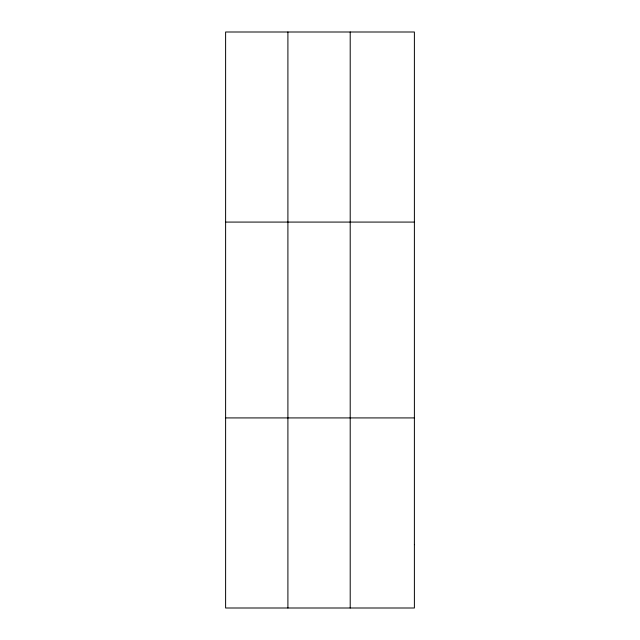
<?xml version="1.0" encoding="UTF-8"?>
<svg xmlns="http://www.w3.org/2000/svg" width="640" height="640" viewBox="0 0 640 640"><rect width="100%" height="100%" fill="white"/><g stroke="black" fill="none" stroke-linecap="round" stroke-linejoin="round"><path stroke-width="0.96" d="M287.904 608L287.904 32M350.208 608L350.208 32M225.608 222.08L414.392 222.08M225.608 417.92L414.392 417.92M414.392 544.64L414.392 608L225.608 608L225.608 32L414.392 32L414.392 544.64"/></g></svg>
